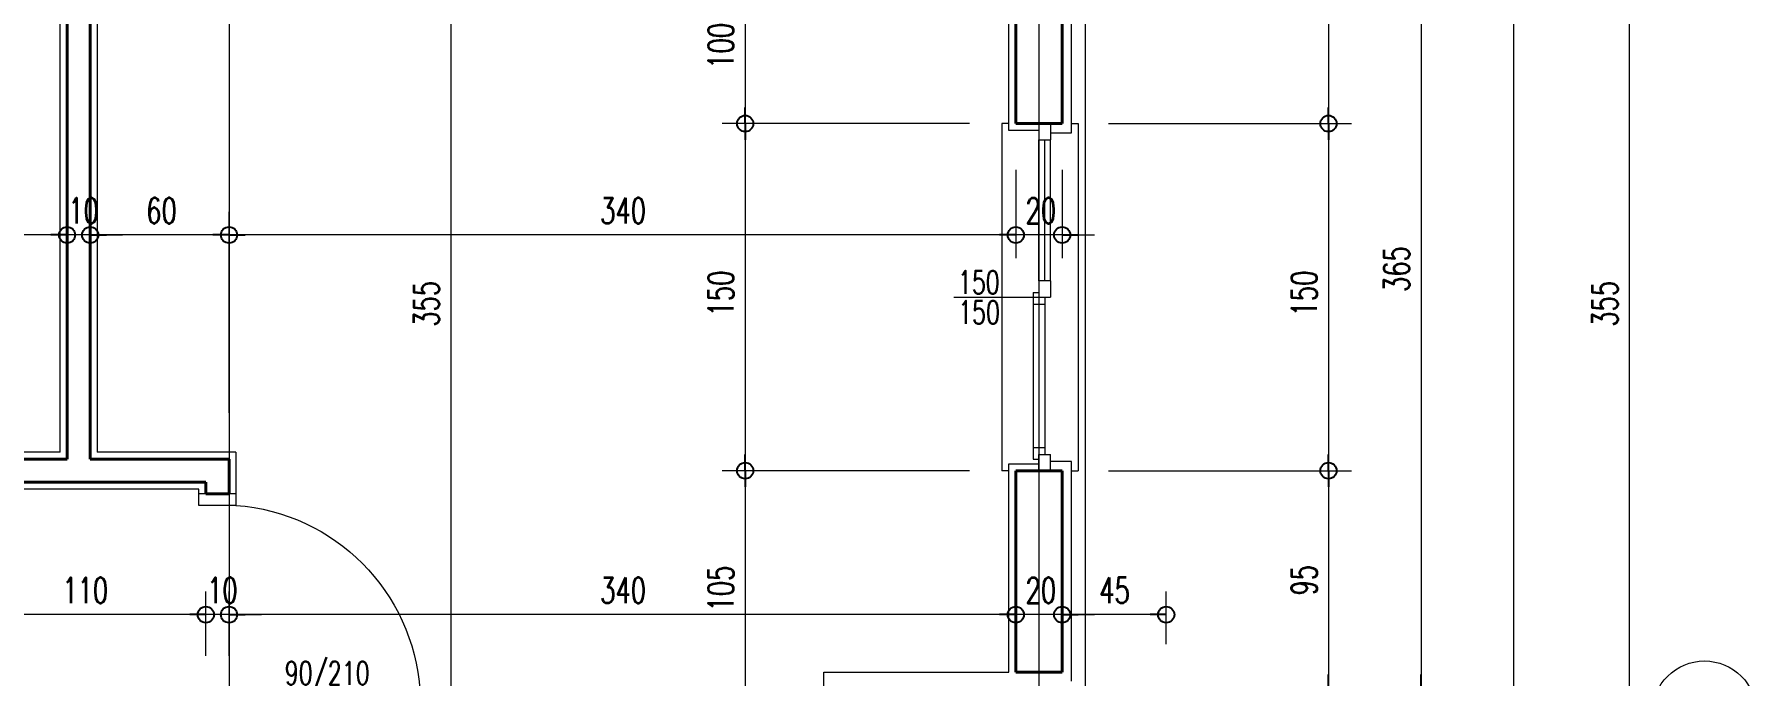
# Model space of a CAD drawing. Header units: millimetres. Extents: x 2016.56 to 2021.8, y 13721.83 to 13722.48.
# Drawn here: x 2017.4621 to 2017.6109, y 13722.2661 to 13722.3215 of the extents above; entities that cross this region are included whole.
import ezdxf

# ---------------------------------------------------------------- set-up
doc = ezdxf.new("R2010")
doc.units = ezdxf.units.MM
doc.linetypes.add('ACAD_ISO04W100', pattern=[30, 24, -3, 0, -3])
doc.layers.get('0').update_dxf_attribs({"lineweight": 20})
for name, color, linetype, lineweight in [('aks', 1, 'Continuous', 9), ('DH', 7, 'Continuous', 20), ('DIMV', 7, 'Continuous', 20), ('DUVAR', 4, 'Continuous', 40), ('DV', 7, 'Continuous', 20), ('PENCERE', 3, 'Continuous', 13), ('SIVA', 7, 'Continuous', 20), ('TEXT', 7, 'Continuous', 20)]:
    doc.layers.add(name, color=color, linetype=linetype, lineweight=lineweight)
doc.styles.get("Standard").update_dxf_attribs({"font": 'txt.shx', "width": 0.7, "height": 11})

msp = doc.modelspace()

# ---------------------------------------------------------------- linework, layer by layer
at = {"color": 0, "lineweight": -2}
for p, q in [((2017.523509323683, 13722.31378914312), (2017.523509323683, 13722.31518914312)), ((2017.573917795397, 13722.31378914312), (2017.573917795397, 13722.31518914312)), ((2017.523509323683, 13722.31378914312), (2017.523509323683, 13722.31238914312)), ((2017.573917795397, 13722.31378914312), (2017.573917795397, 13722.31238914312)), ((2017.464898024885, 13722.30415855673), (2017.463498024885, 13722.30415855673)), ((2017.464898024885, 13722.30415855673), (2017.463498024885, 13722.30415855673)), ((2017.466898024885, 13722.30415855673), (2017.468298024885, 13722.30415855673)), ((2017.466898024885, 13722.30415855673), (2017.468298024885, 13722.30415855673)), ((2017.478898024885, 13722.30415855673), (2017.477498024885, 13722.30415855673)), ((2017.478898024885, 13722.30415855673), (2017.480298024885, 13722.30415855673)), ((2017.546898024885, 13722.30415855673), (2017.545498024885, 13722.30415855673)), ((2017.546898024885, 13722.30415855673), (2017.545498024885, 13722.30415855673)), ((2017.550898024885, 13722.30415855673), (2017.552298024885, 13722.30415855673)), ((2017.523509323683, 13722.28378914312), (2017.523509323683, 13722.28518914312)), ((2017.573917795397, 13722.28378914312), (2017.573917795397, 13722.28518914312)), ((2017.523509323683, 13722.28378914312), (2017.523509323683, 13722.28238914312)), ((2017.573917795397, 13722.28378914312), (2017.573917795397, 13722.28238914312)), ((2017.476898024885, 13722.27135053562), (2017.475498024885, 13722.27135053562)), ((2017.476898024885, 13722.27135053562), (2017.475498024885, 13722.27135053562)), ((2017.478898024885, 13722.27135053562), (2017.480298024885, 13722.27135053562)), ((2017.478898024885, 13722.27135053562), (2017.480298024885, 13722.27135053562)), ((2017.546898024885, 13722.27135053562), (2017.545498024885, 13722.27135053562)), ((2017.546898024885, 13722.27135053562), (2017.545498024885, 13722.27135053562)), ((2017.550898024885, 13722.27135053562), (2017.552298024885, 13722.27135053562)), ((2017.550898024885, 13722.27135053562), (2017.552298024885, 13722.27135053562)), ((2017.559898024885, 13722.27135053562), (2017.558498024885, 13722.27135053562)), ((2017.573917795397, 13722.26478914312), (2017.573917795397, 13722.26618914312)), ((2017.581917795397, 13722.26478914312), (2017.581917795397, 13722.26618914312))]:
    msp.add_line(p, q, dxfattribs=at)
for centre in [(2017.523509323683, 13722.31378914312), (2017.523509323683, 13722.31378914312), (2017.573917795397, 13722.31378914312), (2017.573917795397, 13722.31378914312), (2017.464898024885, 13722.30415855673), (2017.464898024885, 13722.30415855673), (2017.466898024885, 13722.30415855673), (2017.466898024885, 13722.30415855673), (2017.478898024885, 13722.30415855673), (2017.478898024885, 13722.30415855673), (2017.546898024885, 13722.30415855673), (2017.546898024885, 13722.30415855673), (2017.550898024885, 13722.30415855673), (2017.523509323683, 13722.28378914312), (2017.523509323683, 13722.28378914312), (2017.573917795397, 13722.28378914312), (2017.573917795397, 13722.28378914312), (2017.476898024885, 13722.27135053562), (2017.476898024885, 13722.27135053562), (2017.478898024885, 13722.27135053562), (2017.478898024885, 13722.27135053562), (2017.546898024885, 13722.27135053562), (2017.546898024885, 13722.27135053562), (2017.550898024885, 13722.27135053562), (2017.550898024885, 13722.27135053562), (2017.559898024885, 13722.27135053562)]:
    msp.add_circle(centre, 0.0007, dxfattribs=at)
msp.add_circle((2017.606417795397, 13722.2628477728), 0.004500000000000001)
msp.add_circle((2017.606417795397, 13722.2628477728), 0.004500000000000001)
at = {"layer": 'aks', "linetype": 'ACAD_ISO04W100', "ltscale": 2}
for p, q in [((2017.478898024885, 13722.40645173834), (2017.478898024885, 13721.95238660583)), ((2017.478898024885, 13722.40645173834), (2017.478898024885, 13721.95238660583)), ((2017.548898024885, 13722.40645173834), (2017.548898024885, 13721.95238660583)), ((2017.548898024885, 13722.40645173834), (2017.548898024885, 13721.95238660583)), ((2017.552898024885, 13722.40645173834), (2017.552898024885, 13721.95238660583)), ((2017.552898024885, 13722.40645173834), (2017.552898024885, 13721.95238660583))]:
    msp.add_line(p, q, dxfattribs=at)
at = {"layer": 'DH', "lineweight": 20}
for p, q in [((2017.546898024885, 13722.30978914312), (2017.546898024885, 13722.30215855673)), ((2017.546898024885, 13722.30978914312), (2017.546898024885, 13722.30215855673)), ((2017.550898024885, 13722.30978914312), (2017.550898024885, 13722.30215855673)), ((2017.464898024885, 13722.29944199331), (2017.464898024885, 13722.30615855673)), ((2017.464898024885, 13722.29944199331), (2017.464898024885, 13722.30615855673)), ((2017.466898024885, 13722.30015817372), (2017.466898024885, 13722.30615855673)), ((2017.466898024885, 13722.30015817372), (2017.466898024885, 13722.30615855673)), ((2017.478898024885, 13722.28878914312), (2017.478898024885, 13722.30615855673)), ((2017.478898024885, 13722.28878914312), (2017.478898024885, 13722.30615855673)), ((2017.476898024885, 13722.26778914312), (2017.476898024885, 13722.27335053562)), ((2017.476898024885, 13722.26778914312), (2017.476898024885, 13722.27335053562)), ((2017.478898024885, 13722.26778914312), (2017.478898024885, 13722.27335053562)), ((2017.478898024885, 13722.26778914312), (2017.478898024885, 13722.27335053562)), ((2017.546898024885, 13722.27038914312), (2017.546898024885, 13722.27335053562)), ((2017.546898024885, 13722.27038914312), (2017.546898024885, 13722.27335053562)), ((2017.550898024885, 13722.26878914312), (2017.550898024885, 13722.27335053562)), ((2017.550898024885, 13722.26878914312), (2017.550898024885, 13722.27335053562)), ((2017.559898024885, 13722.26878914312), (2017.559898024885, 13722.27335053562))]:
    msp.add_line(p, q, dxfattribs=at)
at = {"layer": 'DH'}
for p, q in [((2017.463498024885, 13722.30415855673), (2017.454298024885, 13722.30415855673)), ((2017.463498024885, 13722.30415855673), (2017.462098024885, 13722.30415855673)), ((2017.466898024885, 13722.30415855673), (2017.464898024885, 13722.30415855673)), ((2017.477498024885, 13722.30415855673), (2017.468298024885, 13722.30415855673)), ((2017.468298024885, 13722.30415855673), (2017.469698024885, 13722.30415855673)), ((2017.545498024885, 13722.30415855673), (2017.480298024885, 13722.30415855673)), ((2017.545498024885, 13722.30415855673), (2017.544098024885, 13722.30415855673)), ((2017.550898024885, 13722.30415855673), (2017.546898024885, 13722.30415855673)), ((2017.552298024885, 13722.30415855673), (2017.553698024885, 13722.30415855673)), ((2017.475498024885, 13722.27135053562), (2017.456298024885, 13722.27135053562)), ((2017.475498024885, 13722.27135053562), (2017.474098024885, 13722.27135053562)), ((2017.478898024885, 13722.27135053562), (2017.476898024885, 13722.27135053562)), ((2017.545498024885, 13722.27135053562), (2017.480298024885, 13722.27135053562)), ((2017.480298024885, 13722.27135053562), (2017.481698024885, 13722.27135053562)), ((2017.545498024885, 13722.27135053562), (2017.544098024885, 13722.27135053562)), ((2017.550898024885, 13722.27135053562), (2017.546898024885, 13722.27135053562)), ((2017.558498024885, 13722.27135053562), (2017.552298024885, 13722.27135053562)), ((2017.552298024885, 13722.27135053562), (2017.553698024885, 13722.27135053562))]:
    msp.add_line(p, q, dxfattribs=at)
at = {"layer": 'DIMV'}
for p, q in [((2017.573917795397, 13722.33638914312), (2017.573917795397, 13722.31518914312)), ((2017.581917795397, 13722.33638914312), (2017.581917795397, 13722.26618914312)), ((2017.589917795397, 13722.33638914312), (2017.589917795397, 13722.04118914312)), ((2017.599917795397, 13722.33238914312), (2017.599917795397, 13722.26418914312)), ((2017.573917795397, 13722.31238914312), (2017.573917795397, 13722.28518914312)), ((2017.573917795397, 13722.28238914312), (2017.573917795397, 13722.26618914312))]:
    msp.add_line(p, q, dxfattribs=at)
at = {"layer": 'DIMV', "lineweight": 20}
for p, q in [((2017.554898024885, 13722.31378914312), (2017.575917795397, 13722.31378914312)), ((2017.554898024885, 13722.31378914312), (2017.575917795397, 13722.31378914312)), ((2017.554898024885, 13722.28378914312), (2017.575917795397, 13722.28378914312)), ((2017.554898024885, 13722.28378914312), (2017.575917795397, 13722.28378914312))]:
    msp.add_line(p, q, dxfattribs=at)
at = {"layer": 'DUVAR'}
for p, q in [((2017.464898024885, 13722.33378914312), (2017.464898024885, 13722.28478914312)), ((2017.546898024885, 13722.33118914312), (2017.546898024885, 13722.31378914312)), ((2017.546898024885, 13722.33118914312), (2017.546898024885, 13722.31378914312)), ((2017.550898024885, 13722.33118914312), (2017.550898024885, 13722.31978914312)), ((2017.550898024885, 13722.33118914312), (2017.550898024885, 13722.31978914312)), ((2017.466898024885, 13722.32978914312), (2017.466898024885, 13722.28478914312)), ((2017.464898024885, 13722.32918914312), (2017.464898024885, 13722.28478914312)), ((2017.466898024885, 13722.32918914312), (2017.466898024885, 13722.28478914312)), ((2017.550898024885, 13722.31978914312), (2017.550898024885, 13722.31378914312)), ((2017.550898024885, 13722.31978914312), (2017.550898024885, 13722.31978914312)), ((2017.550898024885, 13722.31978914312), (2017.550898024885, 13722.31378914312)), ((2017.550898024885, 13722.31978914312), (2017.550898024885, 13722.31978914312)), ((2017.546898024885, 13722.31378914312), (2017.550898024885, 13722.31378914312)), ((2017.546898024885, 13722.31378914312), (2017.550898024885, 13722.31378914312)), ((2017.464898024885, 13722.28478914312), (2017.452898024885, 13722.28478914312)), ((2017.464898024885, 13722.28478914312), (2017.452898024885, 13722.28478914312)), ((2017.478898024885, 13722.28478914312), (2017.466898024885, 13722.28478914312)), ((2017.478898024885, 13722.28478914312), (2017.466898024885, 13722.28478914312)), ((2017.478898024885, 13722.28478914312), (2017.478898024885, 13722.28178914312)), ((2017.478898024885, 13722.28478914312), (2017.478898024885, 13722.28178914312)), ((2017.546898024885, 13722.28378914312), (2017.546898024885, 13722.26638914312)), ((2017.546898024885, 13722.28378914312), (2017.550898024885, 13722.28378914312)), ((2017.546898024885, 13722.28378914312), (2017.546898024885, 13722.26638914312)), ((2017.546898024885, 13722.28378914312), (2017.550898024885, 13722.28378914312)), ((2017.550898024885, 13722.28378914312), (2017.550898024885, 13722.27778914312)), ((2017.550898024885, 13722.28378914312), (2017.550898024885, 13722.27778914312)), ((2017.476898024885, 13722.28278914312), (2017.454898024885, 13722.28278914312)), ((2017.476898024885, 13722.28278914312), (2017.454898024885, 13722.28278914312)), ((2017.476898024885, 13722.28278914312), (2017.476898024885, 13722.28178914312)), ((2017.476898024885, 13722.28278914312), (2017.476898024885, 13722.28178914312)), ((2017.478898024885, 13722.28178914312), (2017.476898024885, 13722.28178914312)), ((2017.478898024885, 13722.28178914312), (2017.476898024885, 13722.28178914312)), ((2017.550898024885, 13722.27778914312), (2017.550898024885, 13722.27778914312)), ((2017.550898024885, 13722.27778914312), (2017.550898024885, 13722.26638914312)), ((2017.550898024885, 13722.27778914312), (2017.550898024885, 13722.27778914312)), ((2017.550898024885, 13722.27778914312), (2017.550898024885, 13722.26638914312)), ((2017.546898024885, 13722.26638914312), (2017.550898024885, 13722.26638914312)), ((2017.546898024885, 13722.26638914312), (2017.547498024885, 13722.26638914312))]:
    msp.add_line(p, q, dxfattribs=at)
at = {"layer": 'DV'}
for p, q in [((2017.49805494371, 13722.33238914312), (2017.49805494371, 13722.26418914312)), ((2017.523509323683, 13722.33238914312), (2017.523509323683, 13722.31518914312)), ((2017.523509323683, 13722.31238914312), (2017.523509323683, 13722.28518914312)), ((2017.523509323683, 13722.28238914312), (2017.523509323683, 13722.26418914312))]:
    msp.add_line(p, q, dxfattribs=at)
at = {"layer": 'DV', "lineweight": 20}
for p, q in [((2017.542898024885, 13722.31378914312), (2017.521509323683, 13722.31378914312)), ((2017.542898024885, 13722.31378914312), (2017.521509323683, 13722.31378914312)), ((2017.542898024885, 13722.28378914312), (2017.521509323683, 13722.28378914312)), ((2017.542898024885, 13722.28378914312), (2017.521509323683, 13722.28378914312))]:
    msp.add_line(p, q, dxfattribs=at)
at = {"layer": 'PENCERE'}
for p, q in [((2017.548898024885, 13722.31378914312), (2017.548898024885, 13722.31238914312)), ((2017.548898024885, 13722.31378914312), (2017.548898024885, 13722.31238914312)), ((2017.549898024885, 13722.31378914312), (2017.549898024885, 13722.31238914312)), ((2017.549898024885, 13722.31378914312), (2017.549898024885, 13722.31238914312)), ((2017.548898024885, 13722.31238914312), (2017.549898024885, 13722.31238914312)), ((2017.548898024885, 13722.30018914312), (2017.548898024885, 13722.31238914312)), ((2017.548898024885, 13722.31238914312), (2017.549898024885, 13722.31238914312)), ((2017.548898024885, 13722.30018914312), (2017.548898024885, 13722.31238914312)), ((2017.549398024885, 13722.30018914312), (2017.549398024885, 13722.31238914312)), ((2017.549398024885, 13722.30018914312), (2017.549398024885, 13722.31238914312)), ((2017.549898024885, 13722.30018914312), (2017.549898024885, 13722.31238914312)), ((2017.549898024885, 13722.30018914312), (2017.549898024885, 13722.31238914312)), ((2017.548898024885, 13722.30018914312), (2017.548898024885, 13722.29878914312)), ((2017.549898024885, 13722.30018914312), (2017.548898024885, 13722.30018914312)), ((2017.548898024885, 13722.30018914312), (2017.548898024885, 13722.29878914312)), ((2017.549898024885, 13722.30018914312), (2017.548898024885, 13722.30018914312)), ((2017.549898024885, 13722.30018914312), (2017.549898024885, 13722.29878914312)), ((2017.549898024885, 13722.30018914312), (2017.549898024885, 13722.29878914312)), ((2017.548398024885, 13722.29918914312), (2017.548398024885, 13722.28478914312)), ((2017.548398024885, 13722.29918914312), (2017.548898024885, 13722.29918914312)), ((2017.548398024885, 13722.29918914312), (2017.548398024885, 13722.28478914312)), ((2017.548398024885, 13722.29918914312), (2017.548898024885, 13722.29918914312)), ((2017.548898024885, 13722.29878914312), (2017.549898024885, 13722.29878914312)), ((2017.548898024885, 13722.29878914312), (2017.549898024885, 13722.29878914312)), ((2017.549398024885, 13722.29878914312), (2017.549398024885, 13722.28518914312)), ((2017.549398024885, 13722.29878914312), (2017.549398024885, 13722.28518914312)), ((2017.548398024885, 13722.29818914312), (2017.549398024885, 13722.29818914312)), ((2017.548398024885, 13722.29818914312), (2017.549398024885, 13722.29818914312)), ((2017.548898024885, 13722.29818914312), (2017.548898024885, 13722.28578914312)), ((2017.548898024885, 13722.29818914312), (2017.548898024885, 13722.28578914312)), ((2017.548398024885, 13722.28578914312), (2017.549398024885, 13722.28578914312)), ((2017.548398024885, 13722.28578914312), (2017.549398024885, 13722.28578914312)), ((2017.548898024885, 13722.28378914312), (2017.548898024885, 13722.28518914312)), ((2017.548898024885, 13722.28518914312), (2017.549898024885, 13722.28518914312)), ((2017.548898024885, 13722.28378914312), (2017.548898024885, 13722.28518914312)), ((2017.548898024885, 13722.28518914312), (2017.549898024885, 13722.28518914312)), ((2017.549898024885, 13722.28378914312), (2017.549898024885, 13722.28518914312)), ((2017.549898024885, 13722.28378914312), (2017.549898024885, 13722.28518914312)), ((2017.548398024885, 13722.28478914312), (2017.548898024885, 13722.28478914312)), ((2017.548398024885, 13722.28478914312), (2017.548898024885, 13722.28478914312)), ((2017.476298024885, 13722.28078914312), (2017.476298024885, 13722.28178914312)), ((2017.476898024885, 13722.28178914312), (2017.476298024885, 13722.28178914312)), ((2017.476298024885, 13722.28078914312), (2017.476298024885, 13722.28178914312)), ((2017.476898024885, 13722.28178914312), (2017.476298024885, 13722.28178914312)), ((2017.479498024885, 13722.28178914312), (2017.478898024885, 13722.28178914312)), ((2017.479498024885, 13722.28178914312), (2017.478898024885, 13722.28178914312))]:
    msp.add_line(p, q, dxfattribs=at)
at = {"layer": 'PENCERE', "extrusion": (-2.999321443644274e-32, 1.224606353822376e-16, -1)}
for p, q in [((2017.479498024885, 13722.28078914312), (2017.476298024885, 13722.28078914312)), ((2017.479498024885, 13722.28078914312), (2017.476298024885, 13722.28078914312)), ((2017.479498024885, 13722.28178914312), (2017.479498024885, 13722.28078914312)), ((2017.479498024885, 13722.28178914312), (2017.479498024885, 13722.28078914312))]:
    msp.add_line(p, q, dxfattribs=at)
at = {"layer": 'PENCERE', "extrusion": (-1.499660721822142e-32, -1.224606353822376e-16, -1)}
msp.add_arc((-2017.478243744139, 13722.26364238913), 0.01719256794687892, 94.18372031219886, 176.1754995382506, dxfattribs=at)
msp.add_arc((-2017.478243744139, 13722.26364238913), 0.01719256794687892, 94.18372031219886, 176.1754995382506, dxfattribs=at)
at = {"layer": 'SIVA'}
for p, q in [((2017.464298024885, 13722.28538914312), (2017.464298024885, 13722.33318914312)), ((2017.546298024885, 13722.31318914312), (2017.546298024885, 13722.33118914312)), ((2017.551698024885, 13722.32058914312), (2017.551698024885, 13722.33198914312)), ((2017.467498024885, 13722.32918914312), (2017.467498024885, 13722.28538914312)), ((2017.551698024885, 13722.31298914312), (2017.551698024885, 13722.32058914312)), ((2017.551698024885, 13722.32058914312), (2017.551698024885, 13722.32058914312)), ((2017.546298024885, 13722.31378914312), (2017.545698024885, 13722.31378914312)), ((2017.545698024885, 13722.31378914312), (2017.545698024885, 13722.28378914312)), ((2017.551698024885, 13722.31378914312), (2017.552298024885, 13722.31378914312)), ((2017.552298024885, 13722.31378914312), (2017.552298024885, 13722.28378914312)), ((2017.548898024885, 13722.31318914312), (2017.546298024885, 13722.31318914312)), ((2017.549898024885, 13722.31298914312), (2017.551698024885, 13722.31298914312)), ((2017.464298024885, 13722.28538914312), (2017.452298024885, 13722.28538914312)), ((2017.479498024885, 13722.28538914312), (2017.467498024885, 13722.28538914312)), ((2017.479498024885, 13722.28538914312), (2017.479498024885, 13722.28178914312)), ((2017.546298024885, 13722.28378914312), (2017.545698024885, 13722.28378914312)), ((2017.546298024885, 13722.26638914312), (2017.546298024885, 13722.28438914312)), ((2017.546298024885, 13722.28438914312), (2017.548898024885, 13722.28438914312)), ((2017.551698024885, 13722.28458914312), (2017.549898024885, 13722.28458914312)), ((2017.551698024885, 13722.27698914312), (2017.551698024885, 13722.28458914312)), ((2017.551698024885, 13722.28378914312), (2017.552298024885, 13722.28378914312)), ((2017.476298024885, 13722.28218914312), (2017.455498024885, 13722.28218914312)), ((2017.476298024885, 13722.28178914312), (2017.476298024885, 13722.28218914312)), ((2017.551698024885, 13722.26558914312), (2017.551698024885, 13722.27698914312)), ((2017.551698024885, 13722.27698914312), (2017.551698024885, 13722.27698914312)), ((2017.530298024885, 13722.26338914312), (2017.530298024885, 13722.26638914312)), ((2017.530298024885, 13722.26638914312), (2017.546298024885, 13722.26638914312))]:
    msp.add_line(p, q, dxfattribs=at)
at = {"layer": 'TEXT'}
msp.add_line((2017.541549693707, 13722.29878914312), (2017.549898024885, 13722.29878914312), dxfattribs=at)

# ---------------------------------------------------------------- texts
at = {"layer": 'DH', "width": 0.7}
for s, p in [('10', (2017.464999691551, 13722.30515855673)), ('60', (2017.471743024885, 13722.30515855673)), ('340', (2017.510973024885, 13722.30515855673)), ('20', (2017.547743024885, 13722.30515855673)), ('110', (2017.464486358218, 13722.27235053562)), ('10', (2017.476999691551, 13722.27235053562)), ('340', (2017.510973024885, 13722.27235053562)), ('20', (2017.547743024885, 13722.27235053562)), ('45', (2017.554114691551, 13722.27235053562))]:
    msp.add_text(s, height=0.0022, dxfattribs=at).set_placement(p)
at = {"layer": 'DIMV', "width": 0.7}
for s, p in [('365', (2017.580917795397, 13722.29923580979)), ('150', (2017.572917795397, 13722.29712080979)), ('355', (2017.598917795397, 13722.29623580979)), ('95', (2017.572917795397, 13722.27300580979))]:
    msp.add_text(s, height=0.0022, rotation=90, dxfattribs=at).set_placement(p)
at = {"layer": 'DV', "width": 0.7}
for s, p in [('100', (2017.522509323683, 13722.31852303142)), ('355', (2017.497054943711, 13722.29623580979)), ('150', (2017.522509323683, 13722.29712080979)), ('105', (2017.522509323683, 13722.27162080979))]:
    msp.add_text(s, height=0.0022, rotation=90, dxfattribs=at).set_placement(p)
at = {"layer": 'TEXT', "width": 0.7}
for s, p in [('150', (2017.541902563267, 13722.29907261812)), ('150', (2017.541926094446, 13722.2964820928)), ('90/210', (2017.48371567772, 13722.26529758634))]:
    msp.add_text(s, height=0.002, dxfattribs=at).set_placement(p)

doc.saveas('drawing.dxf')
